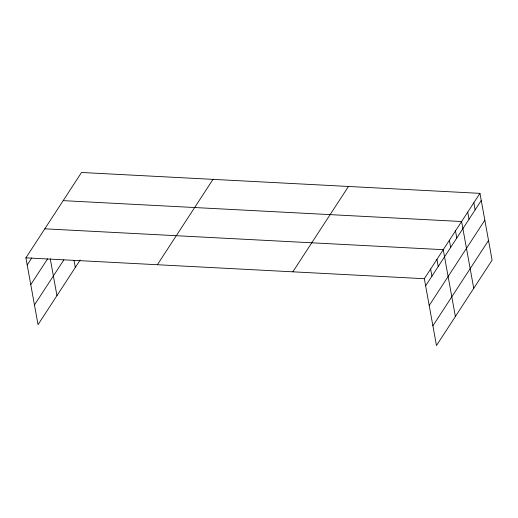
<?xml version="1.0" encoding="UTF-8"?>
<svg xmlns="http://www.w3.org/2000/svg" width="518" height="518" viewBox="0 0 518 518"><rect width="100%" height="100%" fill="white"/><g stroke="black" fill="none" stroke-linecap="round" stroke-linejoin="round"><path stroke-width="0.78" d="M80.122 260.081L38.041 324.65L25.9 257.841L81.527 172.481L479.959 193.35L492.1 260.159L436.473 345.519L424.326 278.71L479.959 193.35M27.195 264.97L31.818 257.873M30.776 284.667L47.585 258.864M34.46 304.96L63.869 259.835M157.381 264.73L213.008 179.364M292.845 271.82L348.478 186.461M425.628 285.832L481.254 200.472M429.202 305.529L484.835 220.169M432.893 325.822L488.519 240.462M63.17 200.647L461.603 221.516L473.743 288.325M44.813 228.82L443.246 249.682L455.387 316.498M25.9 257.841L424.326 278.71M473.84 202.739L475.135 209.861M467.722 212.127L469.017 219.256M455.484 230.905L456.779 238.034M449.365 240.294L450.66 247.423M436.939 259.356L438.234 266.485M430.633 269.03L431.928 276.159M74.022 260.373L75.311 267.463M50.259 258.767L56.954 295.629"/></g></svg>
